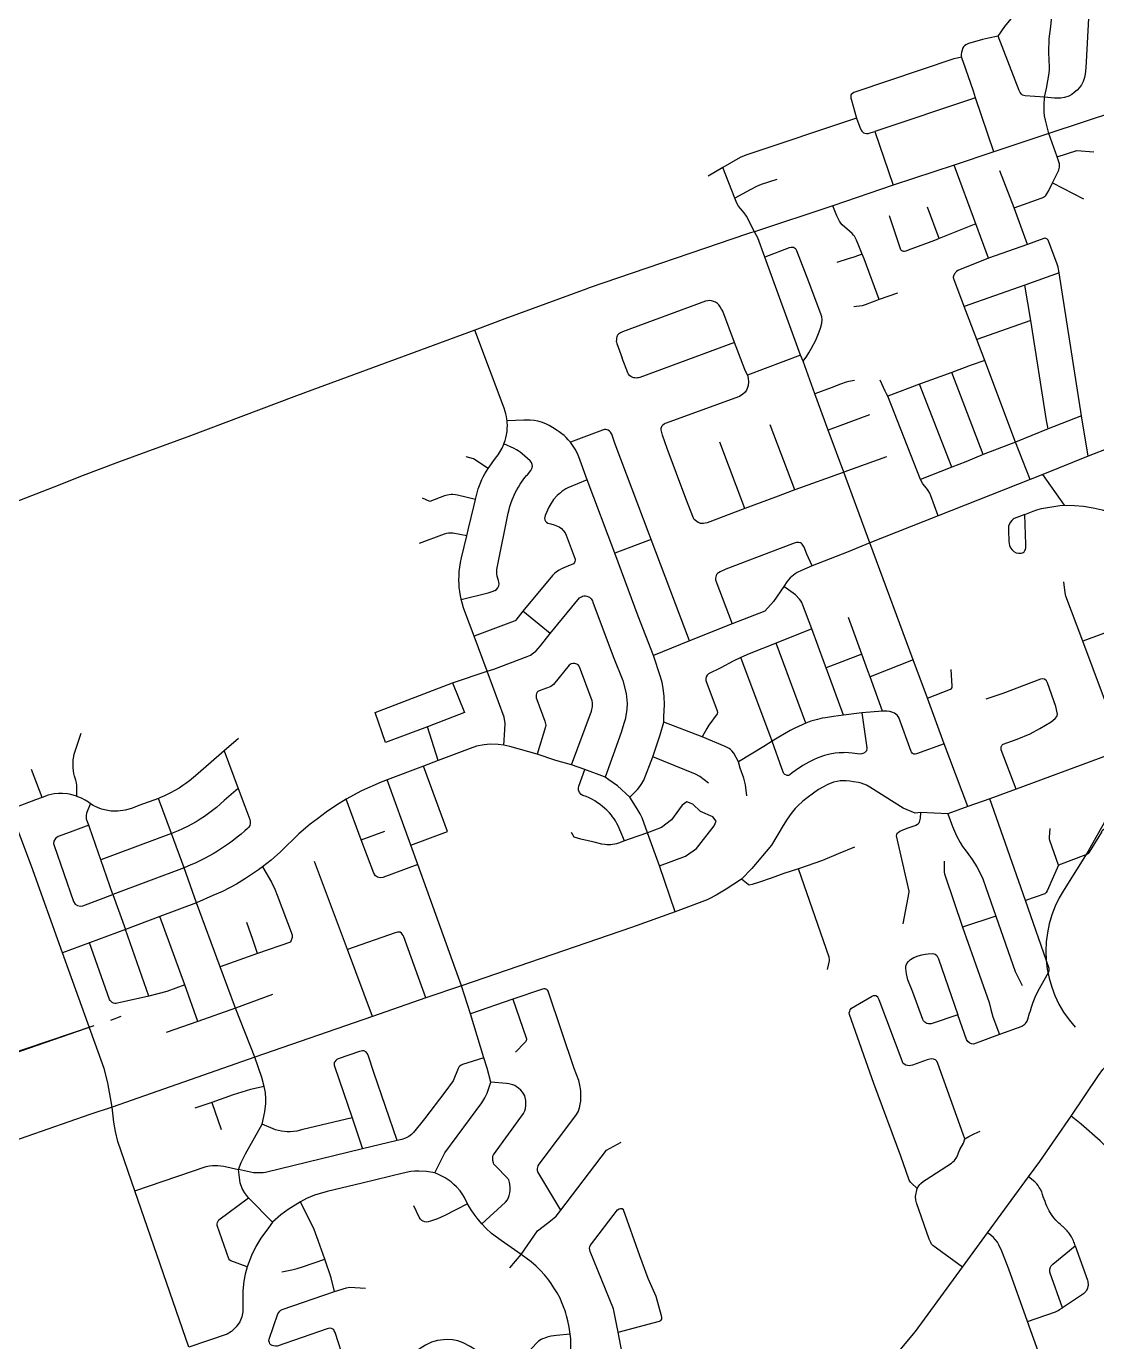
# Model space of a CAD drawing. Extents: x 705356 to 744726, y 4888607 to 4948520.
# Drawn here: x 709041 to 711690, y 4906445 to 4909699 of the extents above; entities that cross this region are included whole.
import ezdxf

# ---------------------------------------------------------------- set-up
doc = ezdxf.new("R2010")
doc.units = 0
for name, color, linetype in [('Archive County', 7, 'Continuous'), ('Arterials', 7, 'Continuous'), ('Closed', 7, 'Continuous'), ('Collectors', 7, 'Continuous'), ('County', 7, 'Continuous'), ('County Data', 7, 'Continuous'), ('Locals', 7, 'Continuous'), ('Prop Parkway', 7, 'Continuous')]:
    doc.layers.add(name, color=color, linetype=linetype)

msp = doc.modelspace()

# ---------------------------------------------------------------- linework, layer by layer
at = {"layer": 'Archive County'}
msp.add_lwpolyline([(709208.7, 4907226.7), (708873.3, 4907113.6)], dxfattribs=at)
at = {"layer": 'Arterials'}
for p, q in [((711571.5, 4909433.7), (711435.3, 4909388.3)), ((711435.3, 4909388.3), (711337.1, 4909355.3)), ((711337.1, 4909355.3), (711186.3, 4909306.2)), ((711186.3, 4909306.2), (711036.9, 4909255.2)), ((711036.9, 4909255.2), (710843.4, 4909190.4)), ((711715.5, 4907895.4), (711490.6, 4907812.1)), ((711490.6, 4907812.1), (711425.5, 4907788.2)), ((711370.6, 4907768.7), (711321.8, 4907751.2)), ((711425.5, 4907788.2), (711370.6, 4907768.7)), ((711321.8, 4907751.2), (711254.2, 4907753.7)), ((710118.5, 4907325.6), (710030.3, 4907295.3)), ((710030.3, 4907295.3), (709897.7, 4907249.6)), ((709606.9, 4907148.7), (709254.1, 4907025.1)), ((709254.1, 4907025.1), (709198.7, 4907006.7)), ((709443.7, 4906431.3), (709310.2, 4906818.3))]:
    msp.add_line(p, q, dxfattribs=at)
for points in [[(711891.9, 4909540.1), (711736.5, 4909488.5), (711571.5, 4909433.7)], [(710843.4, 4909190.4), (710833.1, 4909188.2), (710825.8, 4909186), (710434.1, 4909051.8), (710428.6, 4909049.7), (710225.1, 4908975), (710151, 4908947.7)], [(710151, 4908947.7), (709731.8, 4908793.4), (709703.1, 4908782.7), (709447.9, 4908685.9), (709269.1, 4908620.8), (709175.7, 4908585.1), (709124.2, 4908564.4), (708749.6, 4908419.3)], [(711254.2, 4907753.7), (711241, 4907752.8), (711210.7, 4907764.8), (711128.5, 4907816.6), (711119.9, 4907821.4), (711107, 4907826.6), (711100.7, 4907828.4), (711088.3, 4907830.2), (711079, 4907831.7), (711070, 4907832.5), (711063.2, 4907832.4), (711055.1, 4907832.1), (711047.9, 4907830.9), (711038.7, 4907828.8), (711024.6, 4907823.5), (711012.5, 4907817.1), (711001.5, 4907810.7), (710988.8, 4907802), (710973.3, 4907790.7), (710962.7, 4907782.1), (710950.4, 4907770.4), (710943.8, 4907763.7), (710933.8, 4907751.7), (710923.7, 4907737.9), (710914.2, 4907721.7), (710885, 4907673), (710836.8, 4907615.5), (710810.9, 4907589.3)], [(709131.2, 4907406.6), (709054.4, 4907621.3), (709001.3, 4907761.8)], [(710810.9, 4907589.3), (710772.9, 4907564.4), (710748.5, 4907549.8), (710730.9, 4907540.5), (710726, 4907538.4), (710646.6, 4907508.5)], [(710646.6, 4907508.5), (710538.5, 4907469.3), (710118.5, 4907325.6)], [(709254.1, 4907025.1), (709243.1, 4907085.6), (709233.6, 4907120.9), (709131.2, 4907406.6)], [(711626.5, 4907002.9), (711694.5, 4907103.6), (711705.2, 4907118.3), (711893.9, 4907331.4), (711928.6, 4907368)], [(709897.7, 4907249.6), (709606.9, 4907148.7)], [(709310.2, 4906818.3), (709268, 4906940.6), (709261.8, 4906965.2), (709257.9, 4906988), (709254.1, 4907025.1)], [(711521.5, 4906853.2), (711549, 4906890.8), (711626.5, 4907002.9)], [(711934.5, 4906437.7), (711870.3, 4906623.8), (711840.6, 4906709.1), (711825.4, 4906752.7), (711813.3, 4906779.7), (711782.9, 4906835.4), (711768.9, 4906857.9), (711751.6, 4906883.2), (711727.8, 4906912.1), (711698.1, 4906941.5), (711651.8, 4906983.2), (711626.5, 4907002.9)], [(711419.8, 4906714.3), (711521.5, 4906853.2)], [(711357.7, 4906629.4), (711419.8, 4906714.3)], [(710976.4, 4906084.7), (710974.5, 4906108.1), (710974.1, 4906117.9), (710974.2, 4906123.5), (710975.3, 4906132.5), (710977.5, 4906142.3), (710979.8, 4906149.4), (710983.3, 4906158.9), (710987, 4906165.1), (710994.3, 4906174.6), (711016.5, 4906200.9), (711241.7, 4906470.6), (711357.7, 4906629.4)]]:
    msp.add_lwpolyline(points, dxfattribs=at)
at = {"layer": 'Closed'}
msp.add_line((709250.3, 4907240.6), (709275.8, 4907250.2), dxfattribs=at)
at = {"layer": 'Collectors'}
for p, q in [((711668.8, 4908635.2), (711556.6, 4908590.6)), ((711556.6, 4908590.6), (711525, 4908578.1)), ((711525, 4908578.1), (711297.8, 4908488)), ((711297.8, 4908488), (711128.3, 4908420.8)), ((710788, 4908220.9), (710682, 4908178.8)), ((710682, 4908178.8), (710593.3, 4908142.8)), ((710024.1, 4907868.7), (709934.3, 4907834.8)), ((710060.8, 4907882.5), (710024.1, 4907868.7)), ((709992.7, 4907673.3), (709934.3, 4907834.8)), ((709400.4, 4907701.9), (709368.1, 4907789.1)), ((709431.7, 4907617.5), (709400.4, 4907701.9)), ((709462.4, 4907530.9), (709431.7, 4907617.5)), ((709462.4, 4907530.9), (709371.8, 4907496.8)), ((709521.3, 4907372.4), (709462.4, 4907530.9)), ((709371.8, 4907496.8), (709286.7, 4907464.8)), ((709286.7, 4907464.8), (709197.5, 4907431.5)), ((709197.4, 4907431.4), (709131.2, 4907406.6)), ((709559.3, 4907270.3), (709521.3, 4907372.4)), ((710140.3, 4907256.2), (710118.5, 4907325.6)), ((709606.9, 4907148.7), (709559.3, 4907270.3)), ((710173.6, 4907147.6), (710140.3, 4907256.2)), ((709650.2, 4906740.6), (709591.3, 4906800.6))]:
    msp.add_line(p, q, dxfattribs=at)
for points in [[(711390.4, 4909210.2), (711337.1, 4909355.3)], [(711422.2, 4909125.5), (711390.4, 4909210.2)], [(710869, 4909127.7), (710851.2, 4909175.4), (710848.5, 4909181.6), (710843.4, 4909190.4)], [(710957.1, 4908885.5), (710869, 4909127.7)], [(711422.2, 4909125.5), (711346.6, 4909094.8), (711343.3, 4909092.7), (711340.8, 4909090.3), (711339.3, 4909088.2), (711338.4, 4909086.6), (711337.8, 4909085.7)], [(711361.6, 4909005.6), (711336.3, 4909074), (711335.8, 4909076.5), (711335.7, 4909078.9), (711336, 4909081.5), (711337.1, 4909084.2), (711337.8, 4909085.7)], [(711392.9, 4908924.6), (711361.6, 4909005.6)], [(710230.9, 4908722.7), (710230.4, 4908727), (710229.2, 4908734), (710227.9, 4908740), (710226.2, 4908746.2), (710223.4, 4908754.2), (710151, 4908947.7)], [(711412.9, 4908871.9), (711392.9, 4908924.6)], [(710963.2, 4908870.3), (710957.1, 4908885.5)], [(711489.3, 4908670.2), (711412.9, 4908871.9)], [(710992.3, 4908789.9), (710963.2, 4908870.3)], [(711025.4, 4908699.7), (710992.3, 4908789.9)], [(710223.3, 4908666.2), (710226.1, 4908674.1), (710227.9, 4908680.7), (710229.6, 4908688.5), (710230.8, 4908696.4), (710231.4, 4908703.6), (710231.6, 4908711.9), (710231.2, 4908719), (710230.9, 4908722.7)], [(710387.5, 4908670.1), (710382.3, 4908676.2), (710377.2, 4908681.6), (710372, 4908686.4), (710366.3, 4908691.2), (710359.9, 4908696), (710355, 4908699.2), (710343.2, 4908706.7), (710335.3, 4908711.3), (710327, 4908715.3), (710316.3, 4908719.4), (710307.3, 4908721.9), (710298.2, 4908723.6), (710288.4, 4908724.7), (710279.1, 4908725), (710272.7, 4908724.7), (710230.9, 4908722.7)], [(711064, 4908595.9), (711025.4, 4908699.7)], [(711779.4, 4908679.1), (711724.4, 4908657.3), (711668.8, 4908635.2)], [(710184.5, 4908605.1), (710202, 4908630.5), (710208.8, 4908639.2), (710214, 4908647), (710218.4, 4908655), (710222.9, 4908665.2), (710223.3, 4908666.2)], [(710429.1, 4908576.7), (710408.2, 4908633.8), (710404.8, 4908641.9), (710399.1, 4908653.1), (710394.4, 4908660.7), (710387.5, 4908670.1)], [(711525, 4908578.1), (711489.3, 4908670.2)], [(710152.8, 4908528.4), (710156.8, 4908545), (710159.7, 4908554.9), (710164, 4908567.1), (710168.5, 4908577.8), (710171.7, 4908584.7), (710175.5, 4908592), (710184.5, 4908605.1)], [(711128.3, 4908420.8), (711064, 4908595.9)], [(710497.5, 4908395.5), (710429.1, 4908576.7)], [(710131.2, 4908438.3), (710135.6, 4908457), (710148.7, 4908511.2), (710152.8, 4908528.4)], [(710131.2, 4908438.3), (710096.4, 4908445), (710094, 4908445.3), (710089.9, 4908445.5), (710086.1, 4908445.3), (710081.4, 4908444.6), (710075.1, 4908442.8), (710013.8, 4908419.9)], [(710117.4, 4908281.3), (710117.1, 4908282.4), (710115.5, 4908290.4), (710113.9, 4908300.8), (710112.8, 4908310.8), (710112.2, 4908317.7), (710111.9, 4908329.4), (710112, 4908339.8), (710112.6, 4908349.9), (710113.9, 4908361.2), (710115.8, 4908372.9), (710118.1, 4908383.7), (710131.2, 4908438.3)], [(711128.3, 4908420.8), (711074.9, 4908398.7), (710985.9, 4908364.3)], [(711235.5, 4908131.4), (711128.3, 4908420.8)], [(710593.3, 4908142.8), (710555.5, 4908239.5), (710497.5, 4908395.5)], [(710985.9, 4908364.3), (710959.5, 4908352.8), (710949, 4908347.6), (710943.7, 4908344.5), (710939.8, 4908341.3), (710935.6, 4908338.1), (710931.6, 4908334.4), (710927.2, 4908329.5), (710923.3, 4908324.4), (710915.7, 4908313.4)], [(710915.7, 4908313.4), (710890.4, 4908275.8), (710868.7, 4908251.8), (710788, 4908220.9)], [(710149.3, 4908190.1), (710126.2, 4908251.7), (710123, 4908260.8), (710119.6, 4908272.4), (710117.4, 4908281.3)], [(710181.5, 4908103.5), (710149.3, 4908190.1)], [(710618.7, 4907977.7), (710619.1, 4907990.6), (710620.8, 4908021.2), (710619.9, 4908041), (710617.1, 4908061.6), (710614.4, 4908075.5), (710610.3, 4908090.1), (710593.3, 4908142.8)], [(711271, 4908037.1), (711235.5, 4908131.4)], [(710223.2, 4907921), (710225.4, 4907958.5), (710226.5, 4907974.2), (710223.4, 4907990.2), (710181.5, 4908103.5)], [(711312.8, 4907923.6), (711271, 4908037.1)], [(710591.6, 4907891.9), (710609.7, 4907946.3), (710618.7, 4907977.7)], [(709166.2, 4907794), (709166.6, 4907821.1), (709165.7, 4907827.1), (709163.8, 4907833.7), (709160.7, 4907843.6), (709159.1, 4907850.7), (709158, 4907857.3), (709157.2, 4907864.6), (709157, 4907870.9), (709157.1, 4907877.6), (709157.7, 4907884.8), (709158.8, 4907892.6), (709160, 4907898.4), (709162.7, 4907907.9), (709176.7, 4907950.1)], [(709566.4, 4907937.5), (709531.3, 4907906.9)], [(709531.3, 4907906.9), (709460.1, 4907844.8), (709444.9, 4907832.4), (709436.1, 4907825.9), (709428.9, 4907820.9), (709419.2, 4907814.6), (709408.9, 4907808.5), (709398.3, 4907802.8), (709388.6, 4907798), (709381.5, 4907794.7), (709375.3, 4907792), (709368.1, 4907789.1)], [(710223.2, 4907921), (710209, 4907922.3), (710188.9, 4907923), (710174.1, 4907921.7), (710155.4, 4907917.9), (710139.4, 4907912.5), (710060.8, 4907882.5)], [(710305.2, 4907898), (710237.7, 4907917.4), (710223.2, 4907921)], [(710390.7, 4907871.8), (710351.6, 4907882.9), (710305.2, 4907898)], [(711370.6, 4907768.7), (711312.8, 4907923.6)], [(710423.2, 4907860.1), (710390.7, 4907871.8)], [(710534.6, 4907791.8), (710553.8, 4907811.1), (710559.5, 4907818.6), (710564.5, 4907826.2), (710569.4, 4907834.5), (710591.6, 4907891.9)], [(709934.3, 4907834.8), (709919.5, 4907829.2), (709870.8, 4907807.5), (709832.4, 4907786.9)], [(710473.5, 4907841.6), (710472.1, 4907842.5), (710423.2, 4907860.1)], [(710534.6, 4907791.8), (710503.9, 4907819.8), (710483, 4907835.3), (710473.5, 4907841.6)], [(709166.2, 4907794), (709165.9, 4907794.1), (709151.7, 4907798.6), (709143.1, 4907800.4), (709131, 4907801.4), (709120.7, 4907801.2), (709110.3, 4907800.1), (709095.5, 4907796.8), (709080.4, 4907791.3)], [(709080.4, 4907791.3), (709063.8, 4907785.2), (709001.3, 4907761.8)], [(709200, 4907775.9), (709194.9, 4907779.3), (709187.3, 4907784.4), (709177.8, 4907789.7), (709166.2, 4907794)], [(709368.1, 4907789.1), (709319.9, 4907771.1), (709301.7, 4907764.3), (709286.1, 4907759.7), (709268.1, 4907757.2), (709251.4, 4907757.6), (709239, 4907759.5), (709227.8, 4907762.4), (709217.6, 4907766.2), (709206.5, 4907771.7), (709200, 4907775.9)], [(709832.4, 4907786.9), (709808.6, 4907772.5), (709783.1, 4907755.2), (709761.5, 4907738.5), (709743.9, 4907725.2), (709715.7, 4907701.4), (709670.4, 4907657), (709647.2, 4907636), (709626.1, 4907619.7)], [(710578.7, 4907704.2), (710564.8, 4907740.6), (710560, 4907750.8), (710553.2, 4907763.2), (710534.6, 4907791.8)], [(710607.7, 4907622.3), (710578.7, 4907704.2)], [(710009.8, 4907625.8), (709992.7, 4907673.3)], [(709626.1, 4907619.7), (709616, 4907612.4), (709583.5, 4907590.6), (709561.1, 4907577.2), (709526.7, 4907558.7), (709502.5, 4907548.6), (709462.4, 4907530.9)], [(710118.5, 4907325.6), (710009.8, 4907625.8)], [(710646.6, 4907508.5), (710607.7, 4907622.3)], [(709629.8, 4907075.9), (709624.1, 4907098.6), (709606.9, 4907148.7)], [(710190.9, 4907086.8), (710181.8, 4907121.6), (710173.6, 4907147.6)], [(710052, 4906862.7), (710077.2, 4906912.3), (710168.7, 4907035.9), (710175.9, 4907047.9), (710181.7, 4907059.7), (710190.9, 4907086.8)], [(709624.8, 4906982.9), (709631.2, 4907013.4), (709634, 4907034.5), (709634, 4907045.7), (709633.1, 4907061.4), (709629.8, 4907075.9)], [(709566.1, 4906870.6), (709572.6, 4906888.1), (709583.6, 4906910.1), (709624.8, 4906982.9)], [(709591.3, 4906800.6), (709585.8, 4906807.1), (709581.1, 4906814.4), (709575.8, 4906824.1), (709570.9, 4906838.2), (709566.1, 4906870.6)], [(710052, 4906862.7), (710031.9, 4906865.7), (710012.3, 4906867), (710002.8, 4906866.9), (709993.2, 4906865.8), (709973.7, 4906861.6), (709872.3, 4906837.4), (709785.8, 4906816.6), (709754.5, 4906807.1), (709734.5, 4906799.1), (709719.4, 4906791)], [(710133.2, 4906786), (710125.7, 4906801.7), (710121.8, 4906808.4), (710118.3, 4906813.4), (710114.6, 4906818), (710105.5, 4906827.9), (710099.3, 4906834.2), (710092.4, 4906840.1), (710085.3, 4906845.5), (710077.8, 4906850.4), (710061.6, 4906858.7), (710052, 4906862.7)], [(709719.4, 4906791), (709689.5, 4906772.3), (709671.2, 4906758.5), (709650.2, 4906740.6)], [(710168.7, 4906736.7), (710156.9, 4906750.3), (710149.4, 4906760.3), (710142.2, 4906771.4), (710138.1, 4906777.9), (710133.2, 4906786)], [(709650.2, 4906740.6), (709640.4, 4906726.9), (709621.6, 4906701.1), (709609.1, 4906680.5), (709598.8, 4906658.5), (709588, 4906630)], [(710266.1, 4906660.7), (710216.3, 4906695.7), (710192.8, 4906713), (710178.6, 4906725.9), (710168.7, 4906736.7)], [(710387.3, 4906463.4), (710384.6, 4906481.3), (710381.6, 4906496.8), (710378.2, 4906508.9), (710376.2, 4906515.8), (710374.3, 4906521.1), (710370.8, 4906531.4), (710366, 4906543.3), (710362, 4906552.6), (710355, 4906565.5), (710346.9, 4906578.5), (710340.3, 4906589.3), (710331.4, 4906600.7), (710323.3, 4906610.1), (710313.9, 4906620.8), (710303.1, 4906631.6), (710290.6, 4906642.3), (710266.1, 4906660.7)], [(709588, 4906630), (709583.1, 4906612.3), (709580, 4906594.9), (709577.2, 4906570.7), (709576.8, 4906552.9), (709577.1, 4906519), (709575, 4906506.7), (709569.8, 4906494.3), (709560.9, 4906481.5), (709548.9, 4906469.8), (709538.3, 4906463.5), (709443.7, 4906431.3)], [(710387.3, 4906463.4), (710353.3, 4906460.5), (710340.3, 4906458.7), (710335.5, 4906457.6), (710330.3, 4906456.2), (710324.2, 4906454.1), (710319, 4906451.7), (710315.1, 4906450), (710309, 4906446), (710304.6, 4906441.8), (710271.2, 4906406.8), (710234, 4906365.5)], [(710379.3, 4906362.7), (710384.9, 4906393.2), (710387.9, 4906416.9), (710388.4, 4906427.7), (710388.8, 4906440.9), (710388.6, 4906452.1), (710387.3, 4906463.4)]]:
    msp.add_lwpolyline(points, dxfattribs=at)
at = {"layer": 'County'}
msp.add_lwpolyline([(709198.7, 4907006.7), (708834, 4906880)], dxfattribs=at)
at = {"layer": 'County Data'}
msp.add_lwpolyline([(709208.7, 4907226.7), (708844, 4907100)], dxfattribs=at)
at = {"layer": 'Locals'}
for p, q in [((711389.9, 4909521.8), (711141, 4909439.1)), ((711435.3, 4909388.3), (711389.9, 4909521.8)), ((711592.4, 4909376.4), (711571.5, 4909433.7)), ((711518.4, 4909158.9), (711422.2, 4909125.5)), ((711596.9, 4909088.9), (711512.3, 4909059)), ((711652.2, 4908735.2), (711596.9, 4909088.9)), ((711512.3, 4909059), (711361.6, 4909005.6)), ((711527, 4908971.2), (711512.3, 4909059)), ((711527, 4908971.2), (711392.9, 4908924.6)), ((710957.1, 4908885.5), (710825.6, 4908835.7)), ((711331.1, 4908842.7), (711251.8, 4908813.8)), ((711409.3, 4908639.4), (711331.1, 4908842.7)), ((711251.8, 4908813.8), (711173, 4908784.1)), ((711331.4, 4908608.2), (711251.8, 4908813.8)), ((711127.5, 4908738), (711025.4, 4908699.7)), ((711652.2, 4908735.2), (711569.9, 4908703.1)), ((711668.8, 4908635.2), (711652.2, 4908735.2)), ((711569.9, 4908703.1), (711489.3, 4908670.2)), ((711489.3, 4908670.2), (711409.3, 4908639.4)), ((711169.5, 4908634.1), (711064, 4908595.9)), ((711331.4, 4908608.2), (711254.2, 4908577.5)), ((711610, 4908514), (711556.6, 4908590.6)), ((710587.5, 4908429.4), (710497.5, 4908395.5)), ((710984.7, 4908208.2), (710897.1, 4908173)), ((710970, 4907975.3), (710897.1, 4908173)), ((710886.5, 4907930.8), (710809.1, 4908137.9)), ((711108.5, 4908145.7), (711020.1, 4908111.8)), ((711235.5, 4908131.4), (711129.6, 4908089.4)), ((711063.6, 4907995.2), (711020.1, 4908111.8)), ((711108.4, 4908000.8), (711063.6, 4907995.2)), ((711160.2, 4908005), (711108.4, 4908000.8)), ((710060.8, 4907882.5), (710034.3, 4907966.3)), ((710713.4, 4907940.9), (710618.7, 4907977.7)), ((709531.3, 4907906.9), (709565.9, 4907813.7)), ((709080.4, 4907791.3), (709054, 4907860.6)), ((709870.1, 4907686.4), (709832.4, 4907786.9)), ((709400.4, 4907701.9), (709225.9, 4907636.6)), ((709870.1, 4907686.4), (709928.1, 4907708.1)), ((709431.7, 4907617.5), (709255.5, 4907551.6)), ((709433.3, 4907327.6), (709371.8, 4907496.8)), ((711440.3, 4907497.3), (711357.9, 4907470.6)), ((709344.3, 4907299.6), (709286.7, 4907464.8)), ((709897.7, 4907249.6), (709835.9, 4907415.3)), ((709466.1, 4907237.2), (709433.3, 4907327.6)), ((709466.1, 4907237.2), (709387.6, 4907209.7)), ((709500.5, 4907036.9), (709458.3, 4907022.4)), ((709847.5, 4906998.6), (709873.6, 4906922.1)), ((709959.3, 4906942.5), (709873.6, 4906922.1)), ((710238, 4906627.3), (710266.1, 4906660.7))]:
    msp.add_line(p, q, dxfattribs=at)
for points in [[(711446.1, 4909674.9), (711462.3, 4909698.7), (711498.9, 4909742), (711502.9, 4909746.7), (711508.1, 4909751.8), (711512.9, 4909755.6), (711518.7, 4909758.3), (711524, 4909760.2), (711531.4, 4909761.7), (711536.5, 4909762.1), (711582.5, 4909757.3)], [(711560.9, 4909523.6), (711565.6, 4909545.2), (711572.2, 4909582.9), (711572.8, 4909592.3), (711573.2, 4909598.8), (711571.9, 4909615.6), (711571.2, 4909635.2), (711572.4, 4909668.1), (711576.6, 4909698.4), (711582.5, 4909757.3)], [(711582.5, 4909757.3), (711652.3, 4909754.5), (711658.1, 4909754), (711663.2, 4909752.3), (711666.4, 4909749.9), (711668.7, 4909747), (711669.5, 4909744.7), (711670.3, 4909739.1), (711670.4, 4909733.7), (711662.8, 4909596.4), (711661.6, 4909580.9), (711659.7, 4909572), (711656, 4909562.6), (711652.1, 4909554.6), (711647.2, 4909547.4), (711641.7, 4909541.1), (711634.5, 4909535), (711628.2, 4909530.3), (711620.7, 4909526.4), (711610.5, 4909522.9), (711600.9, 4909521.3), (711585.5, 4909521.6), (711560.9, 4909523.6)], [(711446.1, 4909674.9), (711422.1, 4909669.4), (711407.1, 4909666.2), (711387.9, 4909660.9), (711372.7, 4909656.2), (711366.2, 4909653.5), (711362.4, 4909650.8), (711360.5, 4909648.5), (711358.1, 4909644.4), (711356.7, 4909640.2), (711355.5, 4909634.6), (711354.8, 4909629.6), (711354.9, 4909626), (711355.7, 4909622.7)], [(711560.9, 4909523.6), (711512.6, 4909527.1), (711506.5, 4909529), (711503.4, 4909530.9), (711500.2, 4909535), (711498.1, 4909539.9), (711446.1, 4909674.9)], [(711355.7, 4909622.7), (711344.4, 4909620.5), (711336.7, 4909618.3), (711093.5, 4909536.9), (711089.3, 4909535.3), (711085.3, 4909533.1), (711082.7, 4909530.3), (711081.3, 4909527.7), (711081.2, 4909525.2), (711081.8, 4909521.4), (711082.8, 4909516.3), (711095.3, 4909471.7)], [(711389.9, 4909521.8), (711385, 4909538.8), (711359.6, 4909612.1), (711355.7, 4909622.7)], [(711571.5, 4909433.7), (711562.8, 4909466.7), (711560.9, 4909477.8), (711560, 4909486.5), (711559.6, 4909496.1), (711559.5, 4909503.7), (711560.9, 4909523.6)], [(711095.3, 4909471.7), (710821.7, 4909380.2), (710807.5, 4909374.5), (710764.4, 4909349.7)], [(711095.3, 4909471.7), (711103.9, 4909449.3), (711106.7, 4909442.3), (711108.6, 4909439.3), (711110.8, 4909437), (711113.2, 4909435.5), (711116, 4909434.5), (711120.1, 4909433.7), (711124, 4909433.8), (711129.7, 4909435.2), (711141, 4909439.1)], [(711141, 4909439.1), (711186.3, 4909306.2)], [(711580.6, 4909312), (711595.4, 4909341.5), (711596.4, 4909344), (711597.3, 4909347.4), (711597.8, 4909350.5), (711598.2, 4909353.7), (711598.2, 4909355.8), (711597.8, 4909358.4), (711592.4, 4909376.4)], [(711592.4, 4909376.4), (711640.4, 4909391.9), (711682.8, 4909388.3)], [(710764.4, 4909349.7), (710728.7, 4909328.6)], [(710794.2, 4909274.2), (710764.4, 4909349.7)], [(711485.4, 4909249.7), (711450.6, 4909341.6)], [(710898.8, 4909320.4), (710859.9, 4909307.6), (710848.4, 4909302.8), (710832.1, 4909294.8), (710794.2, 4909274.2)], [(711485.4, 4909249.7), (711552.3, 4909273.8), (711555, 4909274.9), (711558, 4909276.3), (711561, 4909277.7), (711562.4, 4909278.8), (711563.7, 4909280.4), (711566.6, 4909284.4), (711570.3, 4909291), (711580.6, 4909312)], [(711580.6, 4909312), (711657.5, 4909271.9)], [(710843.4, 4909190.4), (710823, 4909229.7), (710817.4, 4909237.6), (710808.8, 4909247.9), (710803.7, 4909253.9), (710799.1, 4909261.3), (710794.2, 4909274.2)], [(711109.7, 4909135.7), (711101.7, 4909155.8), (711095.9, 4909169.8), (711093.3, 4909174.7), (711090.3, 4909179.6), (711088.5, 4909182), (711084.7, 4909186.1), (711078.1, 4909192.2), (711060.3, 4909207.5), (711056.4, 4909212.1), (711053.3, 4909216.8), (711050.6, 4909221.5), (711046.8, 4909230.1), (711036.9, 4909255.2)], [(711300, 4909174), (711288.4, 4909169.1), (711272.9, 4909163.3), (711223.6, 4909145), (711217.9, 4909143), (711214.7, 4909142.3), (711213, 4909142.1), (711210.7, 4909142.5), (711209, 4909143.1), (711207.5, 4909143.8), (711206.1, 4909145.1), (711205.3, 4909146.3), (711176.9, 4909230.5)], [(711300, 4909174), (711271.5, 4909251.8)], [(711518.4, 4909158.9), (711485.4, 4909249.7)], [(711390.4, 4909210.2), (711300, 4909174)], [(711596.9, 4909088.9), (711595.6, 4909098.4), (711594.4, 4909102.9), (711591.1, 4909113.4), (711569.8, 4909169.7), (711568.4, 4909171.8), (711566.3, 4909173.5), (711564, 4909174.4), (711562.6, 4909174.9), (711561.3, 4909174.7), (711549.6, 4909170.4), (711518.4, 4909158.9)], [(710963.2, 4908870.3), (710972.5, 4908883.2), (710977.9, 4908891.4), (710984.4, 4908902.8), (710995, 4908922.7), (711003.5, 4908943.3), (711006.6, 4908952.2), (711009.4, 4908964.4), (711010.3, 4908973.9), (711009.7, 4908980.1), (711008.3, 4908985.6), (710977.9, 4909066.5), (710947.9, 4909143.8), (710945.9, 4909146.9), (710944.4, 4909148.7), (710942.3, 4909150.4), (710940.2, 4909151.5), (710937.4, 4909151.9), (710933.9, 4909151.8), (710929.2, 4909150.7), (710869, 4909127.7)], [(711109.7, 4909135.7), (711088.8, 4909127.9), (711075, 4909123.4), (711046.6, 4909114.8)], [(711151.7, 4909023), (711114.3, 4909124), (711109.7, 4909135.7)], [(711196.9, 4909039.1), (711151.7, 4909023)], [(710793.8, 4908917.1), (710764.6, 4908994.6), (710761.6, 4908999.6), (710758, 4909005.2), (710754.7, 4909009.6), (710751.3, 4909013), (710746.3, 4909016.4), (710741.8, 4909018.1), (710736.7, 4909019.7), (710732.6, 4909020.3), (710727.5, 4909020.1), (710721.9, 4909019), (710516.2, 4908943.2), (710511.9, 4908941.1), (710508.9, 4908939.2), (710506.5, 4908937.2), (710504.5, 4908935), (710503.3, 4908932.9), (710502.5, 4908930.5), (710501.9, 4908927.8), (710501.5, 4908925.8), (710501.3, 4908923.8), (710501.2, 4908919.7), (710501.4, 4908917.8), (710502.5, 4908914), (710516, 4908878)], [(711151.7, 4909023), (711117.2, 4909009.7), (711109.6, 4909007.7), (711089.3, 4909005)], [(711569.9, 4908703.1), (711565.9, 4908723.7), (711527, 4908971.2)], [(710793.8, 4908917.1), (710559.7, 4908830.4), (710556.3, 4908829.6), (710553.3, 4908829.2), (710550.2, 4908828.9), (710547.2, 4908829), (710544.8, 4908829.5), (710541.7, 4908830.5), (710537.2, 4908832.8), (710534.1, 4908835.4), (710531.4, 4908838.5), (710529.6, 4908842), (710516, 4908878)], [(710825.6, 4908835.7), (710819, 4908850.2), (710793.8, 4908917.1)], [(711412.9, 4908871.9), (711379.6, 4908860.6), (711331.1, 4908842.7)], [(710825.6, 4908835.7), (710827.6, 4908827.9), (710828.2, 4908819.5), (710827.2, 4908810.8), (710826.7, 4908807.8), (710825.1, 4908802.7), (710823.3, 4908798.8), (710819.7, 4908794.1), (710813.1, 4908787.9), (710809.5, 4908785.5), (710805.7, 4908783.5), (710622.5, 4908716.3), (710619.5, 4908714.8), (710615.6, 4908711.8), (710613.4, 4908708.7), (710613, 4908707.6)], [(711090.3, 4908823), (711076.4, 4908820.4), (711069.6, 4908818.3), (711056.3, 4908813.9), (711032.6, 4908804.9), (710992.3, 4908789.9)], [(711173, 4908784.1), (711169.8, 4908789.6), (711166.6, 4908796.2), (711154.4, 4908823.5)], [(711254.2, 4908577.5), (711173, 4908784.1)], [(710943.2, 4908552.4), (710882, 4908713.3)], [(710587.5, 4908429.4), (710582.4, 4908442.8), (710498.6, 4908665.1), (710490.3, 4908689.8), (710487.2, 4908695), (710484.4, 4908697.7), (710481.1, 4908699.6), (710478.8, 4908700.5), (710475.2, 4908701.2), (710472, 4908701.2), (710467.4, 4908700.1), (710387.5, 4908670.1)], [(710819.1, 4908506.4), (710725.7, 4908470.4), (710721, 4908469.6), (710716.7, 4908469.3), (710712.8, 4908469.3), (710709.6, 4908469.4), (710706.2, 4908470.4), (710703.8, 4908471.5), (710700.1, 4908473.8), (710696.8, 4908476.3), (710694, 4908479.3), (710692.3, 4908482.3), (710673.3, 4908530.6), (710627.3, 4908654.7), (710615.7, 4908687.5), (710612, 4908701), (710612.1, 4908705.1), (710613, 4908707.6)], [(710117.4, 4908281.3), (710184.4, 4908297.4), (710194.1, 4908300.6), (710200.4, 4908303.1), (710204.7, 4908306.1), (710208, 4908310), (710210.2, 4908314.9), (710211.1, 4908319.7), (710210.9, 4908323.5), (710209.8, 4908327.9), (710208.2, 4908332.6), (710206.7, 4908338.9), (710205.9, 4908344.3), (710205.6, 4908350.2), (710205.7, 4908355.1), (710206.1, 4908359), (710206.9, 4908363.6), (710233.8, 4908494.4), (710235.8, 4908503.5), (710237.8, 4908510.8), (710240.2, 4908518.5), (710243.6, 4908527.8), (710246.6, 4908535.2), (710250.4, 4908543.6), (710254.9, 4908552.3), (710258.9, 4908559.3), (710263, 4908566), (710266.5, 4908571.3), (710270.6, 4908577), (710274.9, 4908582.6), (710279.2, 4908587.9), (710281.3, 4908589.4), (710289.5, 4908599.8), (710292.6, 4908605.1), (710293.7, 4908610.8), (710293.3, 4908615.3), (710291.3, 4908620.2), (710288.4, 4908623.9), (710268.6, 4908641), (710263.5, 4908645.1), (710258.4, 4908648.8), (710253.9, 4908651.5), (710248.4, 4908654.6), (710223.3, 4908666.2)], [(710819.1, 4908506.4), (710757.1, 4908670.6)], [(710184.5, 4908605.1), (710148.2, 4908628.9), (710129.8, 4908634.2)], [(711409.3, 4908639.4), (711365.9, 4908621.7), (711331.4, 4908608.2)], [(711064, 4908595.9), (711062.8, 4908595.4), (710943.2, 4908552.4)], [(710429.1, 4908576.7), (710381, 4908557.3), (710376, 4908554.6), (710371.2, 4908551.3), (710366.8, 4908548.5), (710362.8, 4908544.9), (710354.9, 4908537.9), (710346, 4908528.1), (710343.2, 4908524.5), (710339.1, 4908517.6), (710334.4, 4908509.3), (710325.1, 4908488.8), (710323.4, 4908481.4), (710324.1, 4908478.2), (710325.9, 4908475.2), (710328.3, 4908472.4), (710331.9, 4908470.1), (710339.1, 4908468.4), (710347.8, 4908466.1), (710360, 4908460.6), (710365.7, 4908456.3), (710370.1, 4908451.7), (710374.4, 4908445.9), (710377.1, 4908440.3), (710399.7, 4908380.8), (710399.7, 4908378.1), (710398.7, 4908374.8), (710397.4, 4908372.2), (710395.3, 4908369.5), (710377, 4908361.5), (710365.4, 4908356.8), (710359.8, 4908354), (710356, 4908351.3), (710349, 4908346.2), (710343.5, 4908340.7), (710270, 4908251.9)], [(710943.2, 4908552.4), (710895.3, 4908534.2), (710819.1, 4908506.4)], [(711297.8, 4908488), (711279.7, 4908537.3), (711276.7, 4908543.9), (711273.2, 4908550.8), (711268.6, 4908556.8), (711260, 4908567.2), (711254.2, 4908577.5)], [(710152.8, 4908528.4), (710108.2, 4908539.1), (710103.1, 4908540), (710096.9, 4908540.6), (710092.4, 4908540.5), (710087.9, 4908540.1), (710083.6, 4908539.3), (710079, 4908538.1), (710076.1, 4908537.1), (710039.6, 4908523.5), (710022, 4908531.7)], [(711512.2, 4908491.5), (711532.9, 4908499.4), (711541.7, 4908502.6), (711553, 4908506.2), (711598.5, 4908513.2), (711610, 4908514)], [(711610, 4908514), (711634.9, 4908513.6), (711657.1, 4908512.2), (711681.1, 4908508.2), (711703.8, 4908502.7), (711757.7, 4908487.1)], [(711512.2, 4908491.5), (711485.9, 4908481.5), (711483.4, 4908479.9), (711479.7, 4908476.2), (711476.3, 4908472.3), (711473.6, 4908466.8), (711471.9, 4908462.4), (711471.6, 4908457), (711471.6, 4908452.2), (711472.8, 4908424.5), (711474.5, 4908414.4), (711476.9, 4908408.8), (711480.5, 4908403.8), (711484.7, 4908399.8), (711490.7, 4908396.3), (711496.4, 4908395.3), (711500.9, 4908395.5), (711503.9, 4908396), (711507.8, 4908397.3), (711510.3, 4908399.3), (711512.2, 4908402), (711513.5, 4908404.8), (711514.5, 4908408.5), (711514.7, 4908416.9), (711512.2, 4908491.5)], [(710682, 4908178.8), (710587.5, 4908429.4)], [(710985.9, 4908364.3), (710972.8, 4908393), (710965.9, 4908410.5), (710964.7, 4908412.7), (710963, 4908415.4), (710961.2, 4908417.6), (710959.4, 4908419.4), (710956.7, 4908421), (710955.1, 4908421.6), (710952.4, 4908422), (710949.5, 4908422.1), (710946.8, 4908422), (710943.4, 4908421), (710906.7, 4908407.5), (710772.1, 4908355.7), (710758.2, 4908349.1), (710754.4, 4908347), (710751.4, 4908345), (710750.1, 4908343.6), (710748.4, 4908340.8), (710747.2, 4908337.5), (710746.7, 4908333.4), (710746.9, 4908329.6), (710747.3, 4908327.5), (710788, 4908220.9)], [(711655.6, 4908178.1), (711613.9, 4908289.3), (711612.7, 4908293.1), (711611.6, 4908297.3), (711608.6, 4908324.5)], [(710337.3, 4908197.3), (710410.2, 4908284.8), (710411.8, 4908286.3), (710414.9, 4908288), (710417.8, 4908289), (710421.2, 4908289.7), (710424.7, 4908289.7), (710428.4, 4908288.9), (710432.4, 4908287.9), (710434.7, 4908286.8), (710436.8, 4908285.3), (710439.2, 4908282.7), (710440.8, 4908280.4), (710442.3, 4908277.5), (710443.5, 4908274.8), (710493.8, 4908140.1), (710517.2, 4908080.4), (710525.8, 4908048.8), (710527.8, 4908023.6), (710527.3, 4908010), (710525.9, 4907998.5), (710523.1, 4907983.8), (710520.1, 4907973.9), (710513.3, 4907952.2), (710473.5, 4907841.6)], [(710984.7, 4908208.2), (710962.6, 4908267.4), (710959.9, 4908274), (710957.7, 4908278), (710954.9, 4908281.9), (710944.7, 4908292.2), (710915.7, 4908313.4)], [(710270, 4908251.9), (710252.4, 4908230.1), (710250.7, 4908228.5), (710248.3, 4908227.3), (710149.3, 4908190.1)], [(710337.3, 4908197.3), (710270, 4908251.9)], [(711108.5, 4908145.7), (711075.4, 4908236.1)], [(711825.2, 4908240.9), (711655.6, 4908178.1)], [(710181.5, 4908103.5), (710198.1, 4908108.9), (710280.7, 4908139.8), (710288.5, 4908143.6), (710296.6, 4908148.7), (710302, 4908153.1), (710313.6, 4908166.6), (710337.3, 4908197.3)], [(711020.1, 4908111.8), (711016, 4908122.7), (710984.7, 4908208.2)], [(710897.1, 4908173), (710830.3, 4908147), (710809.1, 4908137.9)], [(711755.3, 4907910.6), (711655.6, 4908178.1)], [(710809.1, 4908137.9), (710790.2, 4908128.6), (710759.8, 4908111.7), (710729.1, 4908097.3), (710725.7, 4908094), (710723.6, 4908090), (710722.4, 4908085.5), (710722.7, 4908081), (710751.1, 4908005.5), (710751.3, 4908001.5), (710750.4, 4907998.4), (710730.1, 4907970.5), (710724.8, 4907962.1), (710713.4, 4907940.9)], [(711129.6, 4908089.4), (711123.9, 4908104.8), (711108.5, 4908145.7)], [(710095.5, 4908075.1), (710181.5, 4908103.5)], [(710390.7, 4907871.8), (710439.5, 4908005.1), (710442.3, 4908016.2), (710442.6, 4908020.5), (710442.3, 4908025.2), (710441.4, 4908030.5), (710410, 4908114.7), (710409.3, 4908115.9), (710406.6, 4908119), (710403.4, 4908121.1), (710401, 4908122.2), (710398, 4908123), (710393.9, 4908122.9), (710389.9, 4908121.6), (710387.2, 4908120), (710384.9, 4908118.3), (710345.4, 4908071), (710342.4, 4908068.4), (710339.5, 4908066.1), (710337.4, 4908064.9), (710310.3, 4908055.3), (710307.1, 4908053.2), (710305.8, 4908051.5), (710304, 4908048.7), (710302.8, 4908044.8), (710302.8, 4908041.4), (710303.2, 4908037.5), (710304.4, 4908033.7), (710324.4, 4907980.1), (710325.3, 4907976.9), (710326.1, 4907973.1), (710326.6, 4907970), (710326.3, 4907966.4), (710305.2, 4907898)], [(711271, 4908037.1), (711328.4, 4908059.5), (711330.2, 4908060.7), (711332.1, 4908063.4), (711332.6, 4908066.5), (711329.4, 4908107.8)], [(710034.3, 4907966.3), (709930.3, 4907927.2), (709904.3, 4908001.7), (710095.5, 4908075.1)], [(710095.5, 4908075.1), (710125.5, 4908001.1), (710034.3, 4907966.3)], [(711160.2, 4908005), (711129.6, 4908089.4)], [(711490.6, 4907812.1), (711453.8, 4907909.3), (711453.5, 4907910.8), (711453.3, 4907912.6), (711453.8, 4907916.2), (711455.3, 4907919.6), (711456.2, 4907920.9), (711457.2, 4907922.3), (711458.4, 4907923), (711492.8, 4907935.2), (711525.6, 4907948.9), (711549, 4907961.7), (711577.4, 4907978.5), (711587.2, 4907986.4), (711591.3, 4907991.9), (711593.2, 4907997.6), (711589, 4908016.4), (711568.3, 4908074.8), (711565.4, 4908079.9), (711560.8, 4908083.6), (711556.1, 4908084.7), (711550.5, 4908084.2), (711457.4, 4908048.5), (711415.9, 4908034.8)], [(711108.4, 4908000.8), (711121.3, 4907913.8), (711121.2, 4907911.2), (711120.4, 4907908.7), (711119.9, 4907907), (711118.9, 4907905.2), (711115.1, 4907901.8), (711111, 4907899.7), (711108.4, 4907898.9), (711105, 4907898.5), (711085, 4907900.9), (711066.4, 4907902.2), (711063.7, 4907902.1), (711052.9, 4907901.6), (711042.4, 4907900.6), (711029.5, 4907898.5), (711016.6, 4907894.9), (711000, 4907889.1), (710989, 4907884.4), (710978, 4907878.8), (710962.8, 4907870.1), (710944.9, 4907858.4), (710936.7, 4907852.5), (710930.8, 4907847.3), (710927.2, 4907845.8), (710924.1, 4907845.5), (710922.1, 4907846.2), (710918.4, 4907847.7), (710915.6, 4907850.4), (710914.5, 4907852), (710911.1, 4907862.9), (710886.5, 4907930.8)], [(711063.6, 4907995.2), (711038.3, 4907991.7), (711019.1, 4907988.6), (711010.7, 4907987.2), (710999.4, 4907984.2), (710982.5, 4907979.7), (710970, 4907975.3)], [(711312.8, 4907923.6), (711244.4, 4907899.2), (711241, 4907898.5), (711238.3, 4907898.4), (711235.8, 4907899.4), (711233.3, 4907901), (711231.8, 4907903.1), (711230.9, 4907905.3), (711200.1, 4907988.8), (711198.5, 4907992), (711196.1, 4907994.8), (711193.2, 4907997.4), (711189.8, 4907999.8), (711185.6, 4908001.7), (711177.7, 4908003.7), (711170.2, 4908004.8), (711160.2, 4908005)], [(710970, 4907975.3), (710943.3, 4907962.9), (710931.3, 4907956.7), (710903.4, 4907940.1), (710886.5, 4907930.8)], [(710803.5, 4907879.2), (710792.1, 4907900.5), (710787.1, 4907906.9), (710784.1, 4907910.2), (710780.7, 4907912.2), (710770.7, 4907917.1), (710713.4, 4907940.9)], [(710886.5, 4907930.8), (710866.3, 4907917.1), (710803.5, 4907879.2)], [(709992.7, 4907673.3), (710083.6, 4907706.7), (710024.1, 4907868.7)], [(710729.7, 4907826.4), (710707.7, 4907843), (710696.9, 4907849), (710591.6, 4907891.9)], [(710823.8, 4907795.2), (710821, 4907822.4), (710816.8, 4907839.1), (710807.5, 4907863.9), (710803.5, 4907879.2)], [(710521.7, 4907684.1), (710506.1, 4907720.9), (710502.8, 4907727.1), (710499, 4907733.4), (710495.7, 4907738.3), (710492.2, 4907743.3), (710489, 4907747.3), (710484.1, 4907753.2), (710477.9, 4907759.7), (710472.1, 4907765.1), (710467.4, 4907769.2), (710461.4, 4907773.9), (710454.9, 4907778.4), (710447.7, 4907782.9), (710442, 4907786.2), (710434.3, 4907790), (710426.5, 4907793.3), (710418.4, 4907796.3), (710414.5, 4907798.5), (710410.1, 4907803.4), (710407.8, 4907809.4), (710407.6, 4907814.4), (710408.7, 4907818.9), (710423.2, 4907860.1)], [(709565.9, 4907813.7), (709531.2, 4907783.4), (709521.2, 4907774.7), (709511.7, 4907766.7), (709501.9, 4907758.9), (709492, 4907751.5), (709481.9, 4907744.5), (709471.7, 4907737.8), (709461.4, 4907731.4), (709450.9, 4907725.5), (709440.3, 4907719.8), (709427.5, 4907713.5), (709417, 4907708.7), (709400.4, 4907701.9)], [(709565.9, 4907813.7), (709582.1, 4907770.1), (709594.4, 4907737), (709595.5, 4907731.9), (709595.4, 4907726.7), (709594.2, 4907722.1), (709591.8, 4907717.7), (709588.9, 4907714.5), (709582.3, 4907708.5), (709573, 4907700.6), (709563.5, 4907692.8), (709553.8, 4907685.3), (709544, 4907678), (709534.6, 4907671.5), (709524.4, 4907664.7), (709514.1, 4907658.1), (709503.5, 4907651.9), (709492.9, 4907645.8), (709482, 4907640.1), (709472, 4907635), (709459.2, 4907629), (709448.5, 4907624.3), (709431.7, 4907617.5)], [(709195.8, 4907723), (709191.5, 4907735.1), (709190.7, 4907737.8), (709189.9, 4907745.6), (709191.1, 4907753.5), (709200, 4907775.9)], [(710709.2, 4907756.6), (710690.5, 4907775), (710675.9, 4907780.3), (710663.8, 4907772.5), (710637.7, 4907736.3), (710613.4, 4907717), (710578.7, 4907704.2)], [(711514.1, 4907536), (711425.5, 4907788.2)], [(710607.7, 4907622.3), (710672.5, 4907645.9), (710699.6, 4907665.1), (710743.5, 4907721.4), (710748.2, 4907732.7), (710740.1, 4907743.3), (710709.2, 4907756.6)], [(711254.2, 4907753.7), (711252.8, 4907739.8), (711251.6, 4907733.2), (711250.8, 4907730.5), (711249.6, 4907727.8), (711248.7, 4907726.5), (711247.6, 4907725.2), (711246.4, 4907724.4), (711242.1, 4907722.3), (711220.4, 4907714.4), (711214.6, 4907712.1), (711207.4, 4907709.3), (711202.9, 4907706.8), (711198.5, 4907703.9), (711196.3, 4907702.2), (711194.9, 4907700.1)], [(711321.8, 4907751.2), (711332.9, 4907719.2), (711342.9, 4907696.5), (711352.1, 4907679.7), (711358.2, 4907670.1), (711366.6, 4907658.1), (711381.6, 4907637.5), (711393.4, 4907619.8), (711403.5, 4907600.5), (711407.8, 4907590.1), (711415.8, 4907568.7), (711440.3, 4907497.3)], [(711770.2, 4907735.7), (711710.6, 4907713.8), (711707.9, 4907712.4), (711704.3, 4907709.8), (711702, 4907706.8), (711701.5, 4907705.8), (711671.5, 4907655.9), (711670.2, 4907653.7), (711667.2, 4907651.3), (711662.7, 4907649), (711595.3, 4907624.2)], [(709195.8, 4907723), (709149.5, 4907705.7), (709120.3, 4907694.8), (709113.4, 4907690.1), (709109.6, 4907683.3), (709108.9, 4907677.6), (709109.9, 4907672.5), (709158, 4907534.3), (709162.2, 4907527.7), (709168, 4907523.8), (709175.5, 4907522.5), (709180.9, 4907523.6), (709255.5, 4907551.6)], [(709225.9, 4907636.6), (709220, 4907653.6), (709197.4, 4907718.2), (709195.8, 4907723)], [(710521.7, 4907684.1), (710506.8, 4907678.6), (710501.4, 4907676.8), (710497.2, 4907675.8), (710491.9, 4907674.8), (710487.3, 4907674.3), (710482.5, 4907674.1), (710477.6, 4907674.3), (710472.6, 4907674.8), (710465.7, 4907676), (710446.3, 4907680.6), (710413.4, 4907688.2), (710396.7, 4907693.3), (710390.2, 4907705)], [(710578.7, 4907704.2), (710533.3, 4907688.4), (710521.7, 4907684.1)], [(711595.3, 4907624.2), (711573.8, 4907685.1), (711572.8, 4907689.1), (711572.7, 4907693.4), (711574.4, 4907714.7)], [(710009.8, 4907625.8), (709923.7, 4907593.6), (709917, 4907592.5), (709910.6, 4907594), (709905.1, 4907597.7), (709901, 4907604), (709870.1, 4907686.4)], [(711090.2, 4907668.4), (711050.5, 4907652.1), (711011.1, 4907635.3), (710952.1, 4907615)], [(711194.9, 4907700.1), (711194.7, 4907699.9), (711193.9, 4907696.5), (711225.2, 4907559.3), (711225.3, 4907556.7), (711210.3, 4907478.8)], [(709255.5, 4907551.6), (709225.9, 4907636.6)], [(709626.1, 4907619.7), (709648.4, 4907582), (709656.6, 4907564.6), (709662.2, 4907550), (709699.1, 4907451.1), (709699.1, 4907444.6), (709694.7, 4907433.7), (709613.3, 4907405.3)], [(709835.9, 4907415.3), (709754.8, 4907632.8)], [(710952.1, 4907615), (710916, 4907603.2), (710884.7, 4907591.6), (710855.8, 4907581.5), (710837, 4907576.2), (710830.3, 4907574.7), (710827.4, 4907575.7), (710810.9, 4907589.3)], [(711024.1, 4907365.9), (711028.6, 4907387), (711028.6, 4907391.5), (711028, 4907396.5), (710952.1, 4907615)], [(711312.3, 4907633.5), (711312.6, 4907606.4), (711313.3, 4907602.1), (711314.6, 4907597.4), (711357.9, 4907470.6)], [(711595.3, 4907624.2), (711567.6, 4907560), (711565.2, 4907556.2), (711561.6, 4907553.3), (711514.1, 4907536)], [(709255.5, 4907551.6), (709286.7, 4907464.8)], [(711509.6, 4907227.7), (711513.8, 4907232.1), (711517.8, 4907237.9), (711519.4, 4907242.8), (711523.9, 4907257.7), (711525.8, 4907263.7), (711528.3, 4907272.7), (711533, 4907285.1), (711538, 4907297), (711544.7, 4907312.8), (711570.6, 4907357.9), (711572.2, 4907363.1), (711572.1, 4907368.3), (711514.1, 4907536)], [(709613.3, 4907405.3), (709601.8, 4907440.2), (709586.6, 4907481.9)], [(711440.3, 4907497.3), (711488, 4907360.6), (711505.2, 4907326.1)], [(710030.3, 4907295.3), (709975.8, 4907446.6), (709974.2, 4907450.1), (709971.7, 4907453.4), (709969.4, 4907455.8), (709966.5, 4907457.8), (709963.3, 4907458.1), (709960.2, 4907457.7), (709954.1, 4907456.3), (709835.9, 4907415.3)], [(711357.9, 4907470.6), (711385.7, 4907391), (711423.7, 4907283.8), (711428, 4907266.7), (711433.2, 4907248.6), (711449, 4907205)], [(709344.3, 4907299.6), (709267.3, 4907282.3), (709263.5, 4907281.8), (709260.5, 4907282), (709257.3, 4907282.8), (709254, 4907284.4), (709252.2, 4907285.7), (709249, 4907288.7), (709247.4, 4907291.5), (709197.4, 4907431.4)], [(709613.3, 4907405.3), (709521.3, 4907372.4)], [(711346, 4907253.7), (711280.4, 4907231.3), (711277, 4907231), (711273.9, 4907230.9), (711269.3, 4907232.2), (711264.5, 4907235.3), (711261.4, 4907238.8), (711259.9, 4907241.9), (711235.1, 4907309.9), (711222.7, 4907340), (711219, 4907355.2), (711217.3, 4907367.9), (711217.7, 4907373.9), (711220.3, 4907380.7), (711223.8, 4907385.3), (711229.4, 4907390.3), (711237.1, 4907395.3), (711248.1, 4907399.7), (711257.5, 4907402), (711265.5, 4907403.4), (711273.2, 4907404.4), (711284.3, 4907405.5), (711290, 4907403.9), (711294, 4907400.4), (711298.8, 4907391.8), (711346, 4907253.7)], [(709433.3, 4907327.6), (709389.1, 4907310.9), (709344.3, 4907299.6)], [(710363.8, 4906770.7), (710307.3, 4906865.3), (710306.3, 4906867.6), (710306.1, 4906870.6), (710306.4, 4906873.3), (710307, 4906876.4), (710308.2, 4906880.2), (710310.1, 4906883.9), (710401, 4907004.3), (710406.6, 4907013.6), (710408.6, 4907018.7), (710410.1, 4907023.2), (710412, 4907032.5), (710413.1, 4907040.3), (710413.3, 4907056.2), (710413.1, 4907065.8), (710412.2, 4907075.8), (710410.5, 4907083.9), (710408.2, 4907091.1), (710397.1, 4907121.1), (710333.8, 4907309.6), (710332.6, 4907312.1), (710331, 4907314.7), (710329.2, 4907316.4), (710327.1, 4907317.4), (710324.8, 4907318.1), (710321.5, 4907318), (710318.7, 4907317.1), (710245.4, 4907292.6)], [(709650.7, 4907304.2), (709559.3, 4907270.3)], [(710245.4, 4907292.6), (710140.3, 4907256.2)], [(710245.4, 4907292.6), (710278.5, 4907196.7), (710278.9, 4907194.3), (710278.9, 4907192), (710278.4, 4907190.2), (710277.2, 4907187.8), (710275.2, 4907184.9), (710251.9, 4907161.2)], [(711245.5, 4906824.2), (711231.1, 4906837.7), (711229.2, 4906839.8), (711227.7, 4906841.8), (711226.1, 4906844.2), (711224.9, 4906846.7), (711205, 4906904.1), (711138.8, 4907083.7), (711078.3, 4907254.5), (711077.8, 4907258.7), (711078.7, 4907263), (711080.1, 4907266.2), (711083.4, 4907270.1), (711132.6, 4907299), (711137.9, 4907301.2), (711142.5, 4907301.2)], [(711364, 4906947.2), (711359.2, 4906958.1), (711296.6, 4907133), (711294.6, 4907138.6), (711291.2, 4907142.5), (711286.1, 4907144.3), (711280.2, 4907144.8), (711270.7, 4907142.5), (711234.1, 4907128.7), (711225.6, 4907127), (711217.8, 4907128.7), (711211.4, 4907133.4), (711151.7, 4907290.7), (711148, 4907297.5), (711142.5, 4907301.2)], [(709559.3, 4907270.3), (709466.1, 4907237.2)], [(711449, 4907205), (711385, 4907181.3), (711379.9, 4907182.1), (711376, 4907183.7), (711370.7, 4907187.7), (711367.5, 4907192.3), (711346, 4907253.7)], [(711509.6, 4907227.7), (711504.5, 4907224.9), (711449, 4907205)], [(709959.3, 4906942.5), (709901.3, 4907111), (709888.3, 4907151), (709885.4, 4907157.4), (709883.2, 4907160.1), (709880.9, 4907162.2), (709878.7, 4907163.4), (709876.1, 4907164.3), (709873.2, 4907164.2), (709869.6, 4907163.6), (709866, 4907162.8), (709813, 4907144.4), (709809.9, 4907143), (709807.1, 4907140.9), (709804.5, 4907137.7), (709803.5, 4907135.6), (709803, 4907132.7), (709803.1, 4907128.8), (709803.8, 4907126.7), (709847.5, 4906998.6)], [(710173.6, 4907147.6), (710120.4, 4907130.3), (710117.4, 4907129), (710113.9, 4907126.5), (710111.6, 4907123.9), (710109.7, 4907120.9), (710097.5, 4907090.3), (710077.3, 4907062.2), (710026.7, 4906996.6), (709999.6, 4906962.7), (709994.1, 4906957.6), (709987.5, 4906952.4), (709979.8, 4906948.7), (709970.5, 4906945.5), (709959.3, 4906942.5)], [(710168.7, 4906736.7), (710227.4, 4906790), (710231.6, 4906795.6), (710234.8, 4906801.7), (710236.5, 4906807), (710237.8, 4906812.9), (710238.7, 4906819.4), (710238.8, 4906827.3), (710238, 4906834.3), (710237, 4906838.5), (710234.9, 4906845), (710233.8, 4906846.8), (710232.6, 4906848.5), (710201.2, 4906880.9), (710198.5, 4906884.1), (710197, 4906887.6), (710195.8, 4906893.4), (710195.4, 4906899.7), (710196, 4906904), (710197.6, 4906907.4), (710271.5, 4907009.4), (710274.7, 4907015.7), (710276.4, 4907021.5), (710277.4, 4907029.4), (710277.3, 4907041.5), (710275.8, 4907049.1), (710274.7, 4907052.8), (710272.3, 4907057.5), (710269.1, 4907062.2), (710264.7, 4907067.2), (710259.5, 4907072), (710254.5, 4907075.8), (710250, 4907078.7), (710244.9, 4907080.7), (710235.5, 4907082.9), (710229.5, 4907083.4), (710190.9, 4907086.8)], [(709629.8, 4907075.9), (709595.7, 4907069.1), (709553.5, 4907055.6), (709500.5, 4907036.9)], [(709500.5, 4907036.9), (709523.5, 4906969.6)], [(709847.5, 4906998.6), (709725.3, 4906969.8), (709710.8, 4906966.1), (709694, 4906964.1), (709686.6, 4906964), (709672.5, 4906965.6), (709657.9, 4906969.4), (709624.8, 4906982.9)], [(711364, 4906947.2), (711373.8, 4906952.7), (711386.6, 4906959.5), (711401.6, 4906966.1)], [(709873.6, 4906922.1), (709633, 4906863.8), (709627.3, 4906862.8), (709619.5, 4906862.6), (709609.7, 4906862.5), (709603.2, 4906862.6), (709566.1, 4906870.6)], [(710363.8, 4906770.7), (710477.1, 4906919.1), (710513.4, 4906938.9)], [(711245.5, 4906824.2), (711249.9, 4906830.7), (711252.2, 4906833.6), (711255.1, 4906836.4), (711261.6, 4906841.9), (711268.2, 4906846.2), (711330.8, 4906886.5), (711334.3, 4906889.6), (711337.8, 4906893.5), (711343.5, 4906901.7), (711351, 4906920.8), (711359.9, 4906936), (711364, 4906947.2)], [(709310.2, 4906818.3), (709486.1, 4906878.2), (709494.7, 4906880.1), (709502, 4906880.8), (709515.1, 4906880.7), (709530.5, 4906878.8), (709566.1, 4906870.6)], [(711357.7, 4906629.4), (711284.5, 4906683), (711281.4, 4906686.5), (711279.1, 4906690.1), (711275.1, 4906698.7), (711244, 4906788.3), (711242.1, 4906795.2), (711241.8, 4906803.8), (711245.5, 4906824.2)], [(711636.7, 4906682.5), (711634.6, 4906688.4), (711633.6, 4906691.2), (711632.3, 4906694.5), (711630.6, 4906698.2), (711629, 4906701.3), (711627.4, 4906704.2), (711625.8, 4906706.9), (711624.2, 4906709.3), (711622.4, 4906712), (711620.6, 4906714.3), (711618.7, 4906716.8), (711616.5, 4906719.4), (711613.8, 4906722.3), (711610.6, 4906725.5), (711608.4, 4906727.6), (711606, 4906729.6), (711604.4, 4906730.9), (711599.9, 4906734.6), (711596.4, 4906737.8), (711591.2, 4906743), (711588.6, 4906745.8), (711584.6, 4906750.5), (711581.3, 4906754.7), (711577.8, 4906759.6), (711574.8, 4906764.2), (711572.1, 4906768.8), (711568.8, 4906775), (711566.2, 4906780.5), (711564, 4906785.9), (711562, 4906791.6), (711559.8, 4906797.7), (711557.8, 4906803.6), (711556, 4906808.7), (711553.7, 4906815.4), (711550, 4906822.9), (711547.8, 4906826.8), (711544.8, 4906831.2), (711541.4, 4906835.8), (711536.8, 4906840.3), (711521.5, 4906853.2)], [(709588, 4906630), (709547.7, 4906644.9), (709544.7, 4906646.8), (709542.5, 4906650.3), (709513.8, 4906732.5), (709513.5, 4906736.6), (709514.1, 4906740), (709517.7, 4906746.1), (709591.3, 4906800.6)], [(709780.3, 4906649.1), (709763.6, 4906695), (709753.3, 4906722.2), (709719.4, 4906791)], [(710133.2, 4906786), (710077.1, 4906757), (710058.6, 4906749.3), (710041.5, 4906743), (710035.8, 4906741.3), (710031.3, 4906740.8), (710027.2, 4906741.6), (710023.3, 4906743.1), (710020, 4906745.2), (710016.4, 4906748.5), (710013.5, 4906752.7), (710000, 4906781.3)], [(710266.1, 4906660.7), (710306.4, 4906719), (710309.9, 4906722.1), (710338.4, 4906743.6), (710352.3, 4906755.6), (710363.8, 4906770.7)], [(710505.7, 4906468.8), (710493.9, 4906526.6), (710436.7, 4906667.7), (710435.5, 4906672.5), (710435.2, 4906676), (710436, 4906679.7), (710437.7, 4906684), (710504.3, 4906771), (710508, 4906773.7), (710511.7, 4906774.2), (710513, 4906774)], [(710505.7, 4906468.8), (710608.1, 4906495.9), (710611.7, 4906497.8), (710613.7, 4906501.1), (710614.1, 4906505.3), (710613.1, 4906508.6), (710599.5, 4906556.5), (710580.4, 4906601.1), (710559.1, 4906657.1), (710518.7, 4906771.4), (710515.5, 4906773.6), (710513, 4906774)], [(711518.7, 4906494.8), (711472.3, 4906624), (711455.1, 4906669.2), (711447.9, 4906684.6), (711444.1, 4906691.1), (711438.6, 4906698), (711434.3, 4906703), (711428.3, 4906708.4), (711419.8, 4906714.3)], [(711605.1, 4906529.1), (711574.9, 4906614.5), (711574.3, 4906616.6), (711573.9, 4906618.7), (711573.8, 4906620.8), (711573.9, 4906623.3), (711574.2, 4906625.1), (711574.5, 4906626.4), (711574.9, 4906627.8), (711575.5, 4906629.3), (711576.4, 4906631), (711577.3, 4906632.4), (711578.3, 4906633.8), (711579.5, 4906635.1), (711581, 4906636.5), (711636.7, 4906682.5)], [(711636.7, 4906682.5), (711666.9, 4906597.2), (711667.8, 4906594), (711668.3, 4906591.1), (711668.6, 4906587.6), (711668.5, 4906584.4), (711668.1, 4906581.4), (711667.1, 4906577.8), (711665.9, 4906574.7), (711664.6, 4906572.1), (711662.9, 4906569.5), (711661.2, 4906567.3), (711659, 4906565.1), (711657.3, 4906563.6), (711655.1, 4906562.1), (711605.1, 4906529.1)], [(709673.7, 4906617.9), (709698.3, 4906623), (709711.7, 4906626.2), (709725.1, 4906630.5), (709780.3, 4906649.1)], [(709803.9, 4906569.2), (709795.6, 4906602.7), (709780.3, 4906649.1)], [(709829.7, 4906393.5), (709805.2, 4906468), (709803.5, 4906472), (709802.2, 4906474.3), (709800, 4906476.1), (709796.7, 4906477.4), (709792.7, 4906478.3), (709785.5, 4906476.8), (709662.3, 4906434.3), (709657.8, 4906433.8), (709653.4, 4906434.4), (709649.6, 4906435.4), (709646.7, 4906437.2), (709644.3, 4906439.7), (709642.8, 4906443.1), (709641.7, 4906447.2), (709641.9, 4906450.9), (709664, 4906513.7), (709665.9, 4906517.4), (709668.3, 4906520.1), (709671.2, 4906522.6), (709674.6, 4906524.5), (709803.9, 4906569.2)], [(709803.9, 4906569.2), (709833.8, 4906578.3), (709841, 4906579.5), (709880.6, 4906577.3)], [(711518.7, 4906494.8), (711587.6, 4906519.2), (711594.6, 4906522.4), (711598.1, 4906524.5), (711605.1, 4906529.1)], [(710526.1, 4906360.7), (710505.7, 4906468.8)], [(711665.9, 4906332.8), (711656.9, 4906355.1), (711655.4, 4906357.4), (711653.9, 4906359), (711651.2, 4906361), (711649.7, 4906361.8), (711646.8, 4906363.1), (711643.6, 4906363.3), (711640.3, 4906362.9), (711588.8, 4906345), (711580.7, 4906343.6), (711577.1, 4906343.9), (711574.4, 4906344.9), (711572.3, 4906347.4), (711569.9, 4906352.3), (711518.7, 4906494.8)], [(710154.9, 4906423.1), (710139.6, 4906433), (710122.1, 4906442.1), (710109.2, 4906446.7), (710095.9, 4906449.6), (710083.5, 4906450.6), (710073.6, 4906449.8), (710058.8, 4906448.1), (710044.1, 4906443.7), (710029.3, 4906436.7), (710015.9, 4906428), (710008.9, 4906422.9), (709983.1, 4906400.4)]]:
    msp.add_lwpolyline(points, dxfattribs=at)
at = {"layer": 'Prop Parkway'}
for points in [[(711670.5, 4907660.6), (711802, 4907893.9)], [(711670.5, 4907660.6), (711609.1, 4907563.6)]]:
    msp.add_lwpolyline(points, dxfattribs=at)
msp.add_arc((711845.2, 4907411.2), 281.1, 147.1562, 222.0341, dxfattribs=at)

doc.saveas('drawing.dxf')
